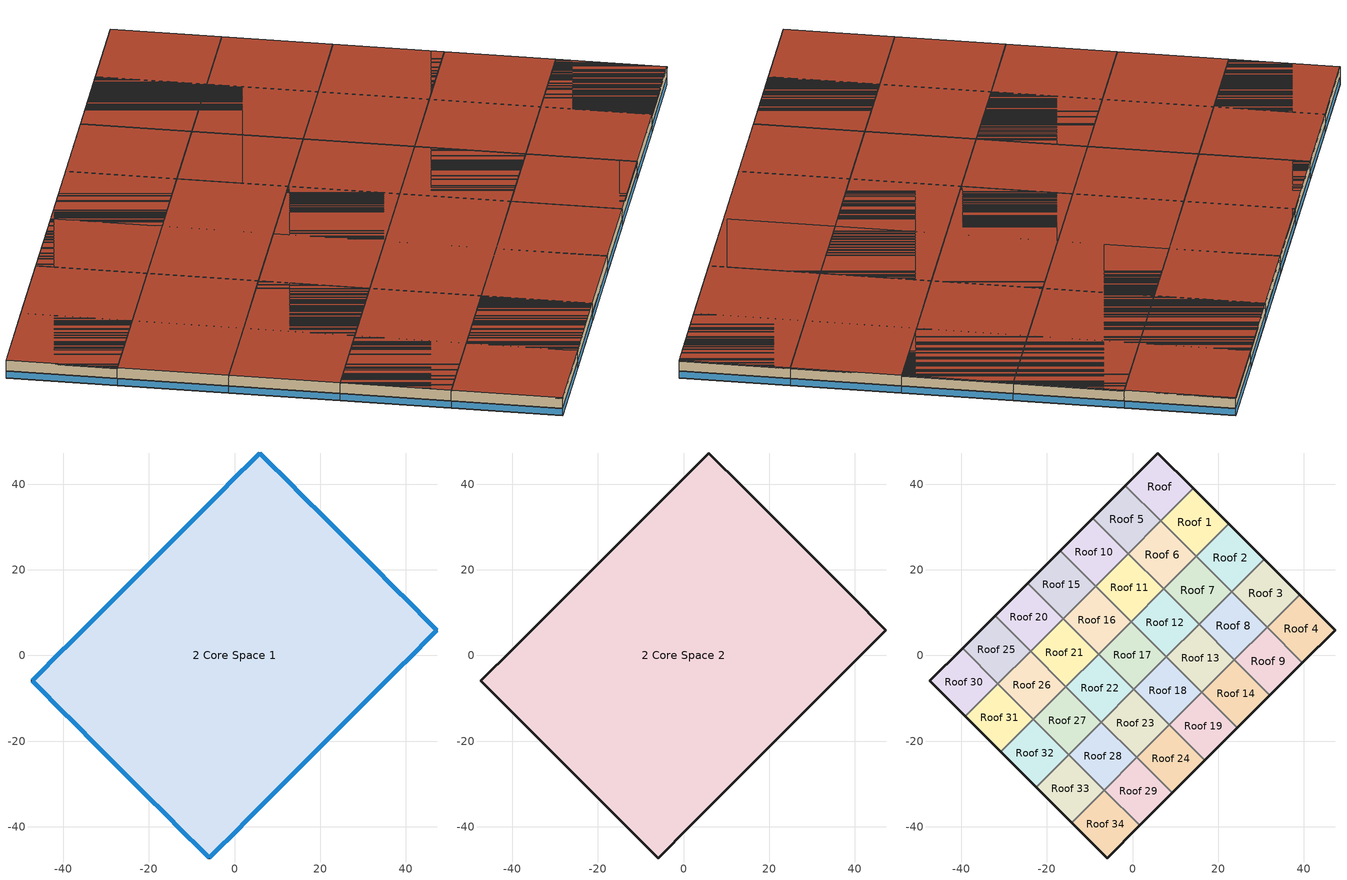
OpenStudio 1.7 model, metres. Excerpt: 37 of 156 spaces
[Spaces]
2 Core Space 1
 floor to 2 Core Space: 5.93,47.31 47.31,5.93 -5.93,-47.31 -47.31,-5.93 z7.91
 wall outside: 14.2,39.03 5.93,47.31 -1.68,39.7 -9.28,32.1 -16.89,24.49 -24.49,16.89 -32.1,9.28 -39.7,1.68 -47.31,-5.93 -39.03,-14.2 -30.75,-22.48 -22.48,-30.75 -14.2,-39.03 -5.93,-47.31 1.68,-39.7 9.28,-32.1 16.89,-24.49 24.49,-16.89 32.1,-9.28 39.7,-1.68 47.31,5.93 39.03,14.2 30.75,22.48 22.48,30.75 14.2,39.03 z7.91:8.74
 window: -5.91,-47.29 1.66,-39.72 / 1.7,-39.68 9.27,-32.11 / -39.72,1.66 -47.29,-5.91 / 39.01,14.22 30.77,22.46 / -47.29,-5.94 -39.05,-14.18 / 24.51,-16.87 32.08,-9.3 / -39.01,-14.22 -30.77,-22.46 / 39.72,-1.66 47.29,5.91 / -24.51,16.87 -32.08,9.3 / 5.91,47.29 -1.66,39.72 / -1.7,39.68 -9.27,32.11 / 32.11,-9.27 39.68,-1.7 / -32.11,9.27 -39.68,1.7 / -30.74,-22.5 -22.5,-30.74 / 30.74,22.5 22.5,30.74 / 22.46,30.77 14.22,39.01 / 47.29,5.94 39.05,14.18 / 9.3,-32.08 16.87,-24.51 / -14.18,-39.05 -5.94,-47.29 / -9.3,32.08 -16.87,24.51 / 16.91,-24.47 24.47,-16.91 / -22.46,-30.77 -14.22,-39.01 / 14.18,39.05 5.94,47.29 / -16.91,24.47 -24.47,16.91 z7.93:8.71
2 Core Space 2
 floor to 2 Core Space 1: 5.93,47.31 47.31,5.93 -5.93,-47.31 -47.31,-5.93 z8.74
 wall outside: 14.2,39.03 5.93,47.31 -1.68,39.7 -9.28,32.1 -16.89,24.49 -24.49,16.89 -32.1,9.28 -39.7,1.68 -47.31,-5.93 -39.03,-14.2 -30.75,-22.48 -22.48,-30.75 -14.2,-39.03 -5.93,-47.31 1.68,-39.7 9.28,-32.1 16.89,-24.49 24.49,-16.89 32.1,-9.28 39.7,-1.68 47.31,5.93 39.03,14.2 30.75,22.48 22.48,30.75 14.2,39.03 z8.74:9.99
 roof outside: -5.93,-47.31 47.31,5.93 5.93,47.31 -47.31,-5.93 z9.99
Roof
 floor ground: 5.93,47.31 14.2,39.03 6.6,31.43 -1.68,39.7 z9.89
 wall outside: 14.2,39.03 5.93,47.31 -1.68,39.7 z9.89:9.99
 wall to Roof 1: 6.6,31.43 14.2,39.03 z9.89:9.99
 wall to Roof 5: -1.68,39.7 6.6,31.43 z9.89:9.99
 roof outside: 6.6,31.43 14.2,39.03 5.93,47.31 -1.68,39.7 z9.99
Roof 1
 floor ground: 14.2,39.03 22.48,30.75 14.87,23.15 6.6,31.43 z9.89
 wall outside: 22.48,30.75 14.2,39.03 z9.89:9.99
 wall to Roof 2: 14.87,23.15 22.48,30.75 z9.89:9.99
 wall to Roof 6: 6.6,31.43 14.87,23.15 z9.89:9.99
 roof outside: 14.87,23.15 22.48,30.75 14.2,39.03 6.6,31.43 z9.99
Roof 2
 floor ground: 22.48,30.75 30.75,22.48 23.15,14.87 14.87,23.15 z9.89
 wall outside: 30.75,22.48 22.48,30.75 z9.89:9.99
 wall to Roof 3: 23.15,14.87 30.75,22.48 z9.89:9.99
 wall to Roof 7: 14.87,23.15 23.15,14.87 z9.89:9.99
 roof outside: 23.15,14.87 30.75,22.48 22.48,30.75 14.87,23.15 z9.99
Roof 3
 floor ground: 30.75,22.48 39.03,14.2 31.43,6.6 23.15,14.87 z9.89
 wall outside: 39.03,14.2 30.75,22.48 z9.89:9.99
 wall to Roof 4: 31.43,6.6 39.03,14.2 z9.89:9.99
 wall to Roof 8: 23.15,14.87 31.43,6.6 z9.89:9.99
 roof outside: 31.43,6.6 39.03,14.2 30.75,22.48 23.15,14.87 z9.99
Roof 4
 floor ground: 39.03,14.2 47.31,5.93 39.7,-1.68 31.43,6.6 z9.89
 wall outside: 39.7,-1.68 47.31,5.93 39.03,14.2 z9.89:9.99
 wall to Roof 9: 31.43,6.6 39.7,-1.68 z9.89:9.99
 roof outside: 39.7,-1.68 47.31,5.93 39.03,14.2 31.43,6.6 z9.99
Roof 5
 floor ground: -1.68,39.7 6.6,31.43 -1.01,23.82 -9.28,32.1 z9.89
 wall outside: -1.68,39.7 -9.28,32.1 z9.89:9.99
 wall to Roof 6: -1.01,23.82 6.6,31.43 z9.89:9.99
 wall to Roof 10: -9.28,32.1 -1.01,23.82 z9.89:9.99
 roof outside: -1.01,23.82 6.6,31.43 -1.68,39.7 -9.28,32.1 z9.99
Roof 6
 floor ground: 6.6,31.43 14.87,23.15 7.27,15.54 -1.01,23.82 z9.89
 wall to Roof 7: 7.27,15.54 14.87,23.15 z9.89:9.99
 wall to Roof 11: -1.01,23.82 7.27,15.54 z9.89:9.99
 roof outside: 7.27,15.54 14.87,23.15 6.6,31.43 -1.01,23.82 z9.99
Roof 7
 floor ground: 14.87,23.15 23.15,14.87 15.54,7.27 7.27,15.54 z9.89
 wall to Roof 8: 15.54,7.27 23.15,14.87 z9.89:9.99
 wall to Roof 12: 7.27,15.54 15.54,7.27 z9.89:9.99
 roof outside: 15.54,7.27 23.15,14.87 14.87,23.15 7.27,15.54 z9.99
Roof 8
 floor ground: 23.15,14.87 31.43,6.6 23.82,-1.01 15.54,7.27 z9.89
 wall to Roof 9: 23.82,-1.01 31.43,6.6 z9.89:9.99
 wall to Roof 13: 15.54,7.27 23.82,-1.01 z9.89:9.99
 roof outside: 23.82,-1.01 31.43,6.6 23.15,14.87 15.54,7.27 z9.99
Roof 9
 floor ground: 31.43,6.6 39.7,-1.68 32.1,-9.28 23.82,-1.01 z9.89
 wall outside: 32.1,-9.28 39.7,-1.68 z9.89:9.99
 wall to Roof 14: 23.82,-1.01 32.1,-9.28 z9.89:9.99
 roof outside: 32.1,-9.28 39.7,-1.68 31.43,6.6 23.82,-1.01 z9.99
Roof 10
 floor ground: -9.28,32.1 -1.01,23.82 -8.61,16.22 -16.89,24.49 z9.89
 wall outside: -9.28,32.1 -16.89,24.49 z9.89:9.99
 wall to Roof 11: -8.61,16.22 -1.01,23.82 z9.89:9.99
 wall to Roof 15: -16.89,24.49 -8.61,16.22 z9.89:9.99
 roof outside: -8.61,16.22 -1.01,23.82 -9.28,32.1 -16.89,24.49 z9.99
Roof 11
 floor ground: -1.01,23.82 7.27,15.54 -0.34,7.94 -8.61,16.22 z9.89
 wall to Roof 12: -0.34,7.94 7.27,15.54 z9.89:9.99
 wall to Roof 16: -8.61,16.22 -0.34,7.94 z9.89:9.99
 roof outside: -0.34,7.94 7.27,15.54 -1.01,23.82 -8.61,16.22 z9.99
Roof 12
 floor ground: 7.27,15.54 15.54,7.27 7.94,-0.34 -0.34,7.94 z9.89
 wall to Roof 13: 7.94,-0.34 15.54,7.27 z9.89:9.99
 wall to Roof 17: -0.34,7.94 7.94,-0.34 z9.89:9.99
 roof outside: 7.94,-0.34 15.54,7.27 7.27,15.54 -0.34,7.94 z9.99
Roof 13
 floor ground: 15.54,7.27 23.82,-1.01 16.22,-8.61 7.94,-0.34 z9.89
 wall to Roof 14: 16.22,-8.61 23.82,-1.01 z9.89:9.99
 wall to Roof 18: 7.94,-0.34 16.22,-8.61 z9.89:9.99
 roof outside: 16.22,-8.61 23.82,-1.01 15.54,7.27 7.94,-0.34 z9.99
Roof 14
 floor ground: 23.82,-1.01 32.1,-9.28 24.49,-16.89 16.22,-8.61 z9.89
 wall outside: 24.49,-16.89 32.1,-9.28 z9.89:9.99
 wall to Roof 19: 16.22,-8.61 24.49,-16.89 z9.89:9.99
 roof outside: 24.49,-16.89 32.1,-9.28 23.82,-1.01 16.22,-8.61 z9.99
Roof 15
 floor ground: -16.89,24.49 -8.61,16.22 -16.22,8.61 -24.49,16.89 z9.89
 wall outside: -16.89,24.49 -24.49,16.89 z9.89:9.99
 wall to Roof 16: -16.22,8.61 -8.61,16.22 z9.89:9.99
 wall to Roof 20: -24.49,16.89 -16.22,8.61 z9.89:9.99
 roof outside: -16.22,8.61 -8.61,16.22 -16.89,24.49 -24.49,16.89 z9.99
Roof 16
 floor ground: -8.61,16.22 -0.34,7.94 -7.94,0.34 -16.22,8.61 z9.89
 wall to Roof 17: -7.94,0.34 -0.34,7.94 z9.89:9.99
 wall to Roof 21: -16.22,8.61 -7.94,0.34 z9.89:9.99
 roof outside: -7.94,0.34 -0.34,7.94 -8.61,16.22 -16.22,8.61 z9.99
Roof 17
 floor ground: -0.34,7.94 7.94,-0.34 0.34,-7.94 -7.94,0.34 z9.89
 wall to Roof 18: 0.34,-7.94 7.94,-0.34 z9.89:9.99
 wall to Roof 22: -7.94,0.34 0.34,-7.94 z9.89:9.99
 roof outside: 0.34,-7.94 7.94,-0.34 -0.34,7.94 -7.94,0.34 z9.99
Roof 18
 floor ground: 7.94,-0.34 16.22,-8.61 8.61,-16.22 0.34,-7.94 z9.89
 wall to Roof 19: 8.61,-16.22 16.22,-8.61 z9.89:9.99
 wall to Roof 23: 0.34,-7.94 8.61,-16.22 z9.89:9.99
 roof outside: 8.61,-16.22 16.22,-8.61 7.94,-0.34 0.34,-7.94 z9.99
Roof 19
 floor ground: 16.22,-8.61 24.49,-16.89 16.89,-24.49 8.61,-16.22 z9.89
 wall outside: 16.89,-24.49 24.49,-16.89 z9.89:9.99
 wall to Roof 24: 8.61,-16.22 16.89,-24.49 z9.89:9.99
 roof outside: 16.89,-24.49 24.49,-16.89 16.22,-8.61 8.61,-16.22 z9.99
Roof 20
 floor ground: -24.49,16.89 -16.22,8.61 -23.82,1.01 -32.1,9.28 z9.89
 wall outside: -24.49,16.89 -32.1,9.28 z9.89:9.99
 wall to Roof 21: -23.82,1.01 -16.22,8.61 z9.89:9.99
 wall to Roof 25: -32.1,9.28 -23.82,1.01 z9.89:9.99
 roof outside: -23.82,1.01 -16.22,8.61 -24.49,16.89 -32.1,9.28 z9.99
Roof 21
 floor ground: -16.22,8.61 -7.94,0.34 -15.54,-7.27 -23.82,1.01 z9.89
 wall to Roof 22: -15.54,-7.27 -7.94,0.34 z9.89:9.99
 wall to Roof 26: -23.82,1.01 -15.54,-7.27 z9.89:9.99
 roof outside: -15.54,-7.27 -7.94,0.34 -16.22,8.61 -23.82,1.01 z9.99
Roof 22
 floor ground: -7.94,0.34 0.34,-7.94 -7.27,-15.54 -15.54,-7.27 z9.89
 wall to Roof 23: -7.27,-15.54 0.34,-7.94 z9.89:9.99
 wall to Roof 27: -15.54,-7.27 -7.27,-15.54 z9.89:9.99
 roof outside: -7.27,-15.54 0.34,-7.94 -7.94,0.34 -15.54,-7.27 z9.99
Roof 23
 floor ground: 0.34,-7.94 8.61,-16.22 1.01,-23.82 -7.27,-15.54 z9.89
 wall to Roof 24: 1.01,-23.82 8.61,-16.22 z9.89:9.99
 wall to Roof 28: -7.27,-15.54 1.01,-23.82 z9.89:9.99
 roof outside: 1.01,-23.82 8.61,-16.22 0.34,-7.94 -7.27,-15.54 z9.99
Roof 24
 floor ground: 8.61,-16.22 16.89,-24.49 9.28,-32.1 1.01,-23.82 z9.89
 wall outside: 9.28,-32.1 16.89,-24.49 z9.89:9.99
 wall to Roof 29: 1.01,-23.82 9.28,-32.1 z9.89:9.99
 roof outside: 9.28,-32.1 16.89,-24.49 8.61,-16.22 1.01,-23.82 z9.99
Roof 25
 floor ground: -32.1,9.28 -23.82,1.01 -31.43,-6.6 -39.7,1.68 z9.89
 wall outside: -32.1,9.28 -39.7,1.68 z9.89:9.99
 wall to Roof 26: -31.43,-6.6 -23.82,1.01 z9.89:9.99
 wall to Roof 30: -39.7,1.68 -31.43,-6.6 z9.89:9.99
 roof outside: -31.43,-6.6 -23.82,1.01 -32.1,9.28 -39.7,1.68 z9.99
Roof 26
 floor ground: -23.82,1.01 -15.54,-7.27 -23.15,-14.87 -31.43,-6.6 z9.89
 wall to Roof 27: -23.15,-14.87 -15.54,-7.27 z9.89:9.99
 wall to Roof 31: -31.43,-6.6 -23.15,-14.87 z9.89:9.99
 roof outside: -23.15,-14.87 -15.54,-7.27 -23.82,1.01 -31.43,-6.6 z9.99
Roof 27
 floor ground: -15.54,-7.27 -7.27,-15.54 -14.87,-23.15 -23.15,-14.87 z9.89
 wall to Roof 28: -14.87,-23.15 -7.27,-15.54 z9.89:9.99
 wall to Roof 32: -23.15,-14.87 -14.87,-23.15 z9.89:9.99
 roof outside: -14.87,-23.15 -7.27,-15.54 -15.54,-7.27 -23.15,-14.87 z9.99
Roof 28
 floor ground: -7.27,-15.54 1.01,-23.82 -6.6,-31.43 -14.87,-23.15 z9.89
 wall to Roof 29: -6.6,-31.43 1.01,-23.82 z9.89:9.99
 wall to Roof 33: -14.87,-23.15 -6.6,-31.43 z9.89:9.99
 roof outside: -6.6,-31.43 1.01,-23.82 -7.27,-15.54 -14.87,-23.15 z9.99
Roof 29
 floor ground: 1.01,-23.82 9.28,-32.1 1.68,-39.7 -6.6,-31.43 z9.89
 wall outside: 1.68,-39.7 9.28,-32.1 z9.89:9.99
 wall to Roof 34: -6.6,-31.43 1.68,-39.7 z9.89:9.99
 roof outside: 1.68,-39.7 9.28,-32.1 1.01,-23.82 -6.6,-31.43 z9.99
Roof 30
 floor ground: -39.7,1.68 -31.43,-6.6 -39.03,-14.2 -47.31,-5.93 z9.89
 wall outside: -39.7,1.68 -47.31,-5.93 -39.03,-14.2 z9.89:9.99
 wall to Roof 31: -39.03,-14.2 -31.43,-6.6 z9.89:9.99
 roof outside: -39.03,-14.2 -31.43,-6.6 -39.7,1.68 -47.31,-5.93 z9.99
Roof 31
 floor ground: -31.43,-6.6 -23.15,-14.87 -30.75,-22.48 -39.03,-14.2 z9.89
 wall outside: -39.03,-14.2 -30.75,-22.48 z9.89:9.99
 wall to Roof 32: -30.75,-22.48 -23.15,-14.87 z9.89:9.99
 roof outside: -30.75,-22.48 -23.15,-14.87 -31.43,-6.6 -39.03,-14.2 z9.99
Roof 32
 floor ground: -23.15,-14.87 -14.87,-23.15 -22.48,-30.75 -30.75,-22.48 z9.89
 wall outside: -30.75,-22.48 -22.48,-30.75 z9.89:9.99
 wall to Roof 33: -22.48,-30.75 -14.87,-23.15 z9.89:9.99
 roof outside: -22.48,-30.75 -14.87,-23.15 -23.15,-14.87 -30.75,-22.48 z9.99
Roof 33
 floor ground: -14.87,-23.15 -6.6,-31.43 -14.2,-39.03 -22.48,-30.75 z9.89
 wall outside: -22.48,-30.75 -14.2,-39.03 z9.89:9.99
 wall to Roof 34: -14.2,-39.03 -6.6,-31.43 z9.89:9.99
 roof outside: -14.2,-39.03 -6.6,-31.43 -14.87,-23.15 -22.48,-30.75 z9.99
Roof 34
 floor ground: -6.6,-31.43 1.68,-39.7 -5.93,-47.31 -14.2,-39.03 z9.89
 wall outside: -14.2,-39.03 -5.93,-47.31 1.68,-39.7 z9.89:9.99
 roof outside: -5.93,-47.31 1.68,-39.7 -6.6,-31.43 -14.2,-39.03 z9.99
[Building]
Building 1: North Axis {deg}=0; Default Construction Set=MyConsturction
[Construction]
ASHRAE 90.1-2004 ExtWall Mass ClimateZone 6: 1IN Stucco, 8IN CONCRETE HW RefBldg, Mass NonRes Wall Insulation-1.69, 1/2IN Gypsum
Interior Window: Clear 3mm
Interior Partition: G05 25mm wood
Exterior Door: F08 Metal surface, I01 25mm insulation board
ASHRAE 90.1-2004 ExtWindow ClimateZone 4-6: Fixed Window 3.24/0.39/0.31
[Material] Thermal Absorptance=0.9
Name | Roughness | Thickness {m} | Conductivity {W/m-K} | Density {kg/m3} | Specific Heat {J/kg-K} | Solar Absorptance | Visible Absorptance
1IN Stucco | Smooth | 0.0253 | 0.6918 | 1858 | 837 | 0.92 | 0.92
8IN CONCRETE HW RefBldg | Rough | 0.2032 | 1.311 | 2240 | 836.8 | 0.7 | 0.7
Mass NonRes Wall Insulation-1.69 | MediumRough | 0.0623673 | 0.049 | 265 | 836.8 | 0.7 | 0.7
1/2IN Gypsum | Smooth | 0.0127 | 0.16 | 784.9 | 830 | 0.4 | 0.4
G05 25mm wood | MediumSmooth | 0.0254 | 0.15 | 608 | 1630 | 0.5 | 0.5
F08 Metal surface | Smooth | 0.0008 | 45.28 | 7824 | 500 | 0.7 | 0.7
I01 25mm insulation board | MediumRough | 0.0254 | 0.03 | 43 | 1210 | 0.6 | 0.6
[WindowMaterial:SimpleGlazingSystem]
Fixed Window 3.24/0.39/0.31: U-Factor {W/m2-K}=3.23646; Solar Heat Gain Coefficient=0.39; Visible Transmittance=0.31
[WindowMaterial:Glazing]
Clear 3mm: Optical Data Type=SpectralAverage; Thickness {m}=0.003; Solar Transmittance at Normal Incidence=0.837; Front Side Solar Reflectance at Normal Incidence=0.075; Back Side Solar Reflectance at Normal Incidence=0; Visible Transmittance at Normal Incidence=0.898; Front Side Visible Reflectance at Normal Incidence=0.081; Back Side Visible Reflectance at Normal Incidence=0; Infrared Transmittance at Normal Incidence=0; Front Side Infrared Hemispherical Emissivity=0.84; Back Side Infrared Hemispherical Emissivity=0.84; Conductivity {W/m-K}=0.9; Dirt Correction Factor for Solar and Visible Transmittance=1; Solar Diffusing=No
[DefaultConstructionSet]
MyConsturction: Default Exterior Surface Constructions=Default Surface Constructions 1; Default Interior Surface Constructions=Default Surface Constructions 1; Default Ground Contact Surface Constructions=Default Surface Constructions 1; Default Exterior SubSurface Constructions=Default Sub Surface Constructions 1; Default Interior SubSurface Constructions=Default Sub Surface Constructions 1; Interior Partition Construction=Interior Partition
[DefaultSurfaceConstructions]
Default Surface Constructions 1: Floor Construction=ASHRAE 90.1-2004 ExtWall Mass ClimateZone 6; Wall Construction=ASHRAE 90.1-2004 ExtWall Mass ClimateZone 6; Roof Ceiling Construction=ASHRAE 90.1-2004 ExtWall Mass ClimateZone 6
[DefaultSubSurfaceConstructions]
Default Sub Surface Constructions 1: Fixed Window Construction=ASHRAE 90.1-2004 ExtWindow ClimateZone 4-6; Operable Window Construction=ASHRAE 90.1-2004 ExtWindow ClimateZone 4-6; Door Construction=Exterior Door; Glass Door Construction=ASHRAE 90.1-2004 ExtWindow ClimateZone 4-6; Skylight Construction=ASHRAE 90.1-2004 ExtWindow ClimateZone 4-6; Tubular Daylight Dome Construction=Interior Window; Tubular Daylight Diffuser Construction=Interior Window
[BuildingStory]
Name | Nominal Z Coordinate {m} | Nominal Floor to Floor Height {m}
Rectangle:Story 8 | 7.90875 | 0.8325
Rectangle:Story 9 | 8.74125 | 1.24875
[Space]
Name | Building Story | Thermal Zone
2 Core Space 1 | Rectangle:Story 8 | Thermal Zone 9
2 Core Space 2 | Rectangle:Story 9 | Thermal Zone 5
Roof |  | Thermal Zone 19
Roof 1 |  | Thermal Zone 22
Roof 2 |  | Thermal Zone 38
Roof 3 |  | Thermal Zone 28
Roof 4 |  | Thermal Zone 35
Roof 5 |  | Thermal Zone 40
Roof 6 |  | Thermal Zone 31
Roof 7 |  | Thermal Zone 23
Roof 8 |  | Thermal Zone 36
Roof 9 |  | Thermal Zone 34
Roof 10 |  | Thermal Zone 39
Roof 11 |  | Thermal Zone 11
Roof 12 |  | Thermal Zone 20
Roof 13 |  | Thermal Zone 30
Roof 14 |  | Thermal Zone 21
Roof 15 |  | Thermal Zone 43
Roof 16 |  | Thermal Zone 29
Roof 17 |  | Thermal Zone 10
Roof 18 |  | Thermal Zone 16
Roof 19 |  | Thermal Zone 24
Roof 20 |  | Thermal Zone 12
Roof 21 |  | Thermal Zone 18
Roof 22 |  | Thermal Zone 37
Roof 23 |  | Thermal Zone 41
Roof 24 |  | Thermal Zone 17
Roof 25 |  | Thermal Zone 33
Roof 26 |  | Thermal Zone 13
Roof 27 |  | Thermal Zone 27
Roof 28 |  | Thermal Zone 26
Roof 29 |  | Thermal Zone 25
Roof 30 |  | Thermal Zone 15
Roof 31 |  | Thermal Zone 32
Roof 32 |  | Thermal Zone 14
Roof 33 |  | Thermal Zone 42
Roof 34 |  | Thermal Zone 44
[ThermalZone] Use Ideal Air Loads=No
Thermal Zone 5; Thermal Zone 9; Thermal Zone 10; Thermal Zone 11; Thermal Zone 12; Thermal Zone 13; Thermal Zone 14; Thermal Zone 15; Thermal Zone 16; Thermal Zone 17; Thermal Zone 18; Thermal Zone 19; Thermal Zone 20; Thermal Zone 21; Thermal Zone 22; Thermal Zone 23; Thermal Zone 24; Thermal Zone 25; Thermal Zone 26; Thermal Zone 27; Thermal Zone 28; Thermal Zone 29; Thermal Zone 30; Thermal Zone 31; Thermal Zone 32; Thermal Zone 33; Thermal Zone 34; Thermal Zone 35; Thermal Zone 36; Thermal Zone 37; Thermal Zone 38; Thermal Zone 39; Thermal Zone 40; Thermal Zone 41; Thermal Zone 42; Thermal Zone 43; Thermal Zone 44
